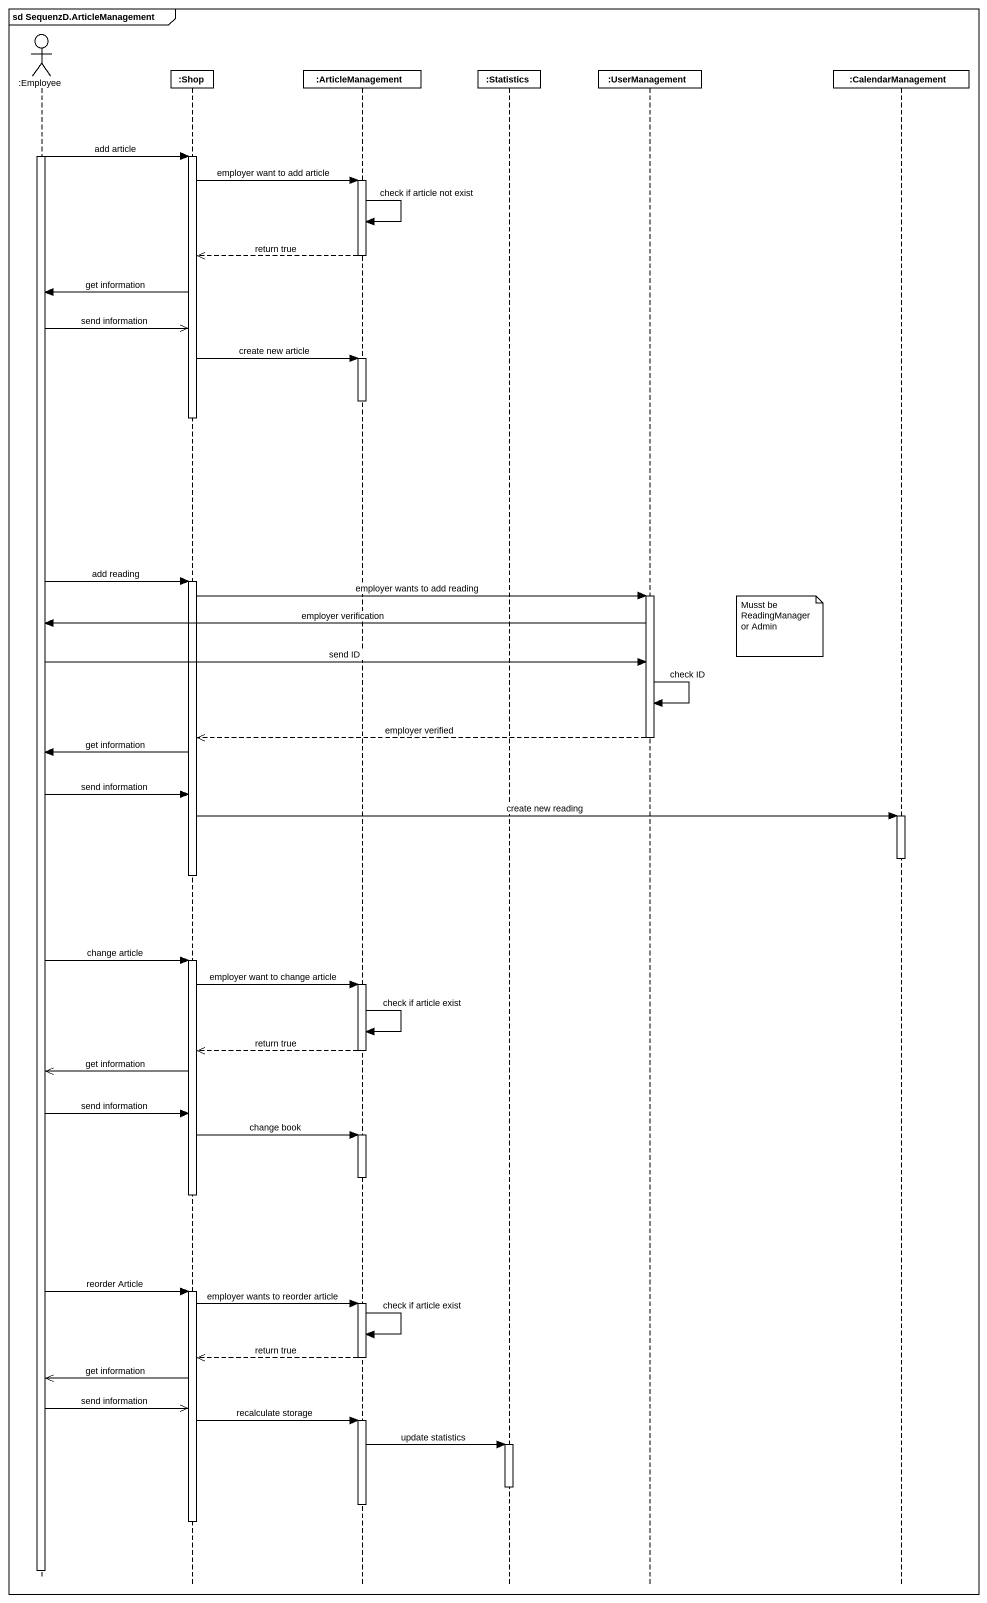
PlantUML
@startuml
mainframe sd SequenzD.ArticleManagement
hide footbox
actor ":Employee" as Employee
participant ":Shop" as Shop
participant ":ArticleManagement" as ArticleManagement
participant ":Statistics" as Statistics
participant ":UserManagement" as UserManagement
participant ":CalendarManagement" as CalendarManagement

activate Employee
Employee -> Shop : add article
activate Shop
Shop -> ArticleManagement : employer want to add article
activate ArticleManagement
ArticleManagement -> ArticleManagement : check if article not exist
ArticleManagement -->> Shop : return true
deactivate ArticleManagement
Shop -> Employee : get information
Employee ->> Shop : send information
Shop -> ArticleManagement : create new article
activate ArticleManagement
deactivate ArticleManagement
deactivate Shop
Employee -> Shop : add reading
activate Shop
Shop -> UserManagement : employer wants to add reading
activate UserManagement
UserManagement -> Employee : employer verification
note left of CalendarManagement : Musst be ReadingManager or Admin
Employee -> UserManagement : send ID
UserManagement -> UserManagement : check ID
UserManagement -->> Shop : employer verified
deactivate UserManagement
Shop -> Employee : get information
Employee -> Shop : send information
Shop -> CalendarManagement : create new reading
activate CalendarManagement
deactivate CalendarManagement
deactivate Shop
Employee -> Shop : change article
activate Shop
Shop -> ArticleManagement : employer want to change article
activate ArticleManagement
ArticleManagement -> ArticleManagement : check if article exist
ArticleManagement -->> Shop : return true
deactivate ArticleManagement
Shop ->> Employee : get information
Employee -> Shop : send information
Shop -> ArticleManagement : change book
activate ArticleManagement
deactivate ArticleManagement
deactivate Shop
Employee -> Shop : reorder Article
activate Shop
Shop -> ArticleManagement : employer wants to reorder article
activate ArticleManagement
ArticleManagement -> ArticleManagement : check if article exist
ArticleManagement -->> Shop : return true
deactivate ArticleManagement
Shop ->> Employee : get information
Employee ->> Shop : send information
Shop -> ArticleManagement : recalculate storage
activate ArticleManagement
ArticleManagement -> Statistics : update statistics
activate Statistics
deactivate Statistics
deactivate ArticleManagement
deactivate Shop
deactivate Employee
@enduml
